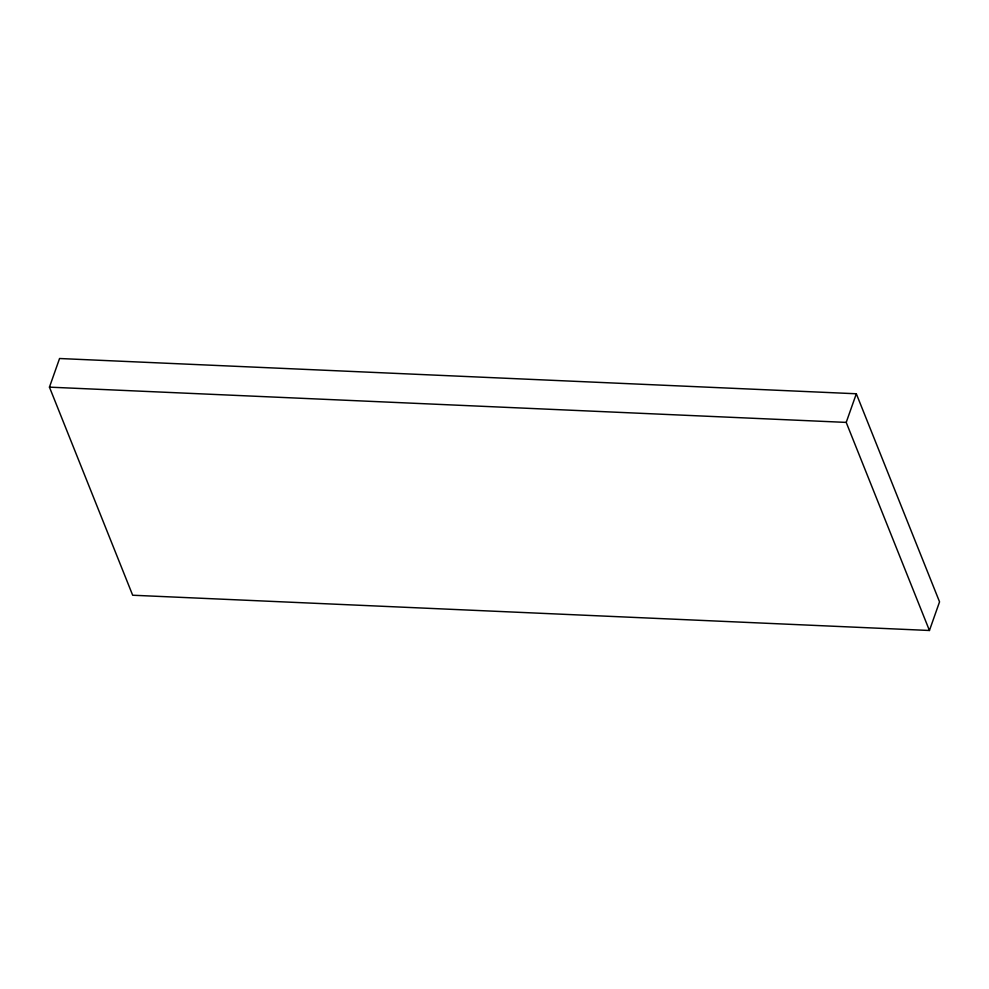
<?xml version="1.0" encoding="UTF-8"?>
<svg xmlns="http://www.w3.org/2000/svg" width="989" height="989" viewBox="0 0 989 989"><rect width="100%" height="100%" fill="white"/><g stroke="black" fill="none" stroke-linecap="round" stroke-linejoin="round"><path stroke-width="1.48" d="M49.45 387.144L59.563 358.513L856.326 393.77L939.55 601.856L929.437 630.488L132.674 595.23L49.45 387.144L846.213 422.402L929.437 630.488M846.213 422.402L856.326 393.77"/></g></svg>
